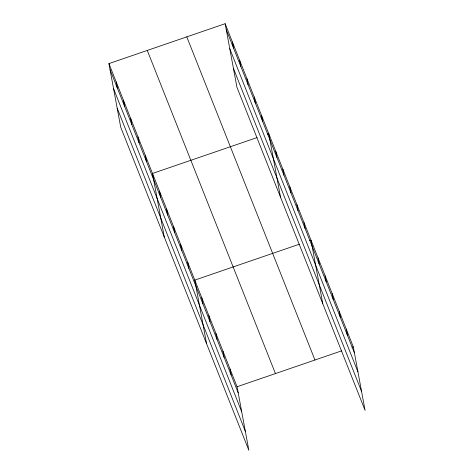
<?xml version="1.0" encoding="UTF-8"?>
<svg xmlns="http://www.w3.org/2000/svg" width="474" height="474" viewBox="0 0 474 474"><rect width="100%" height="100%" fill="white"/><g stroke="black" fill="none" stroke-linecap="round" stroke-linejoin="round"><path stroke-width="0.71" d="M108.919 63.599L237.071 386.743L248.856 450.3L120.698 127.156L108.919 63.599L225.144 23.7L353.302 346.844L365.081 410.401L236.929 87.257L225.144 23.7M257.074 137.567L152.492 173.466L164.271 237.024M267.348 134.041L268.722 133.567L280.501 197.131M299.367 244.205L194.784 280.104L206.563 343.662M309.641 240.679L311.009 240.205L322.788 303.763M237.071 386.743L341.659 350.843M351.933 347.318L353.302 346.844M226.27 29.773L354.428 352.917M229.789 48.745L357.941 371.889M233.409 68.286L361.567 391.435M186.792 36.865L314.949 360.009M147.272 50.434L275.43 373.577M110.045 69.672L238.197 392.816M113.559 88.638L241.716 411.782M117.185 108.185L245.336 431.328M346.251 329.069L347.377 335.142M339.206 311.3L340.332 317.373M332.156 293.524L333.281 299.598M325.111 275.755L326.231 281.823M318.06 257.98L319.186 264.054M303.964 222.436L305.09 228.509M296.914 204.661L298.039 210.734M289.863 186.886L290.989 192.959M282.818 169.117L283.944 175.19M275.767 151.342L276.893 157.415M261.458 115.259L262.584 121.332M254.194 96.945L255.32 103.018M246.93 78.637L248.056 84.71M239.672 60.322L240.798 66.396M232.408 42.014L233.534 48.081M230.026 368.968L231.152 375.041M222.976 351.198L224.101 357.266M215.931 333.423L217.051 339.497M208.88 315.648L210.006 321.722M201.829 297.879L202.955 303.947M187.734 262.329L188.859 268.403M180.683 244.56L181.809 250.633M173.638 226.785L174.764 232.858M166.587 209.01L167.713 215.083M159.537 191.241L160.662 197.314M145.228 155.152L146.353 161.225M137.97 136.844L139.089 142.917M130.706 118.53L131.831 124.603M123.441 100.221L124.567 106.295M116.177 81.907L117.303 87.98"/></g></svg>
